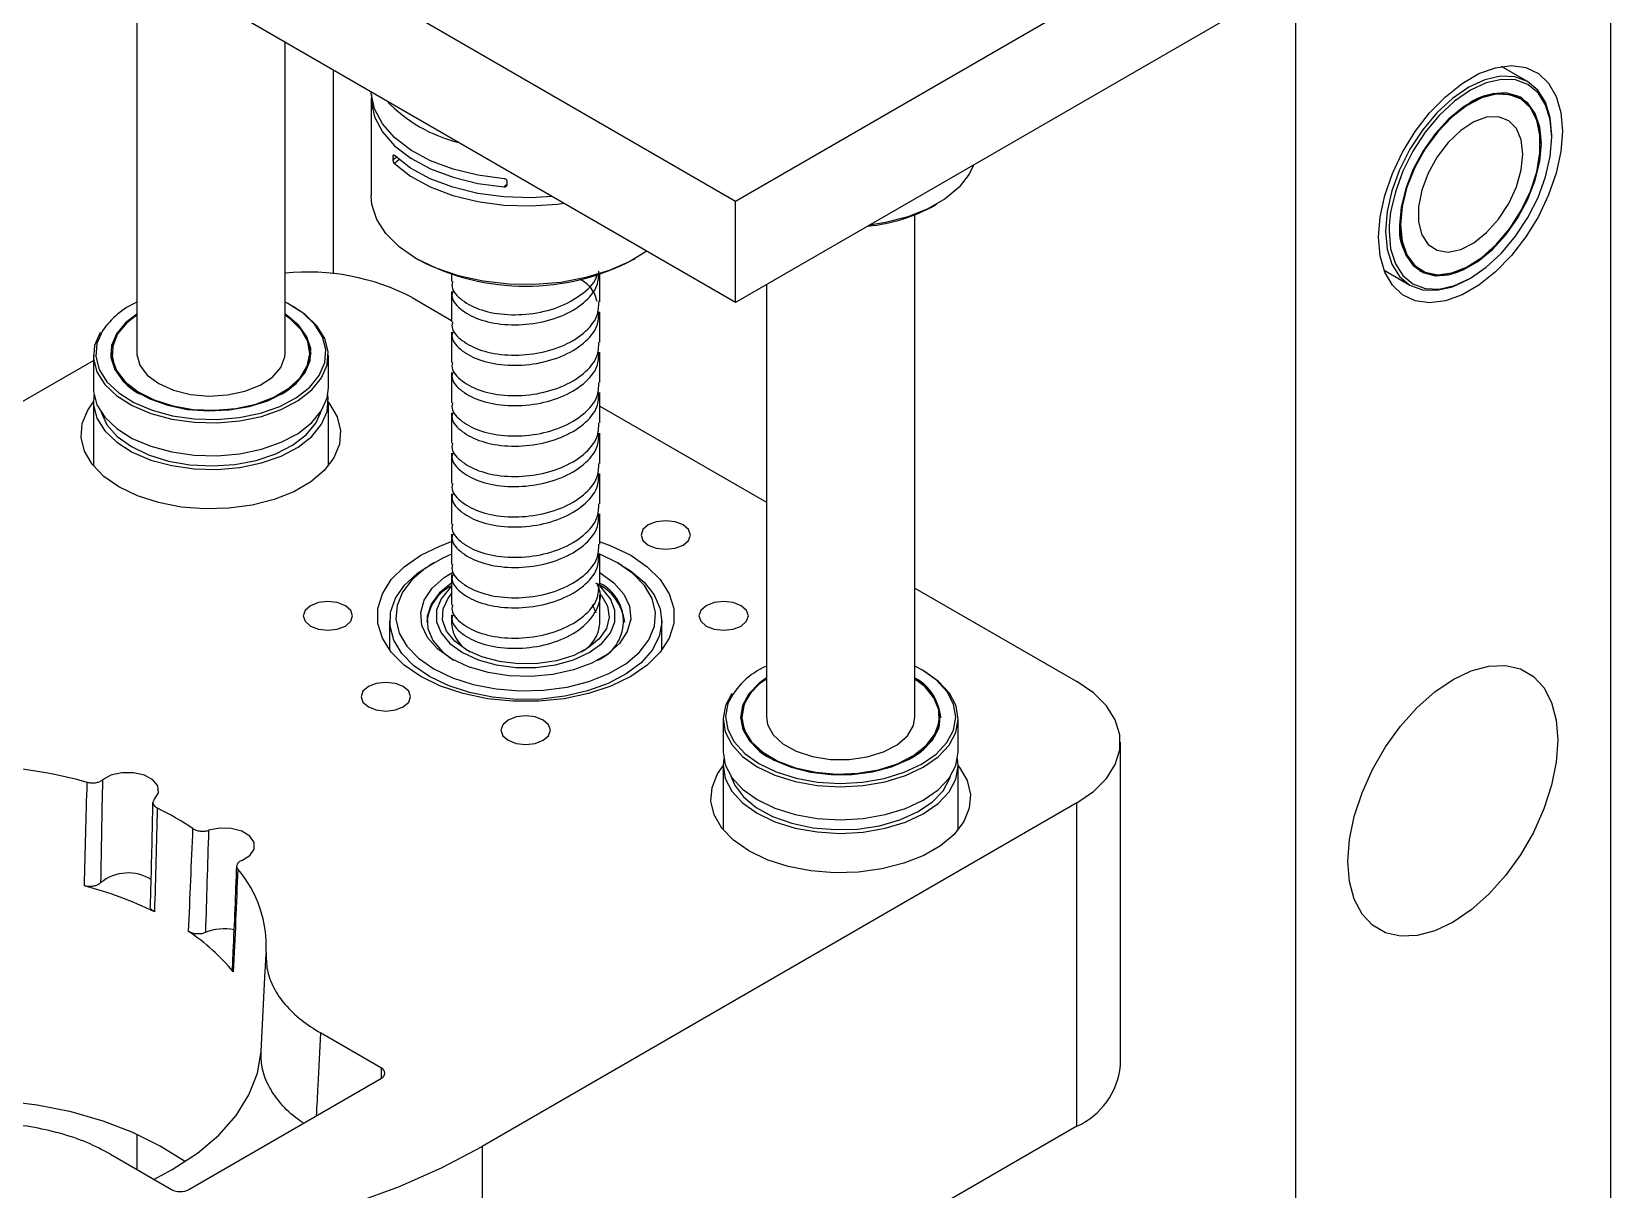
# Model space of a CAD drawing. Header units: millimetres. Extents: x -190 to 12889, y -227 to 3957.
# Drawn here: x 2807.5 to 2935.1, y 1983.8 to 2077.3 of the extents above; entities that cross this region are included whole.
import ezdxf

# ---------------------------------------------------------------- set-up
doc = ezdxf.new("R2010")
doc.units = ezdxf.units.MM
doc.header["$LTSCALE"] = 0.7
doc.layers.get('0').update_dxf_attribs({"color": 255})

# ---------------------------------------------------------------- blocks, each defined once
blk = doc.blocks.new('z')
at = {"color": 30}
for p, q in [((2652.98, 2430.91), (2575.2, 2475.81)), ((2723.69, 2471.73), (2652.98, 2430.91)), ((2652.98, 2422.75), (2575.2, 2467.65)), ((2723.69, 2463.57), (2652.98, 2422.75)), ((2723.69, 2463.57), (2723.69, 2316.59)), ((2698.24, 2448.87), (2698.24, 2301.89)), ((2620.46, 2425.07), (2620.46, 2441.52)), ((2652.98, 2422.75), (2652.98, 2430.91)), ((2626.82, 2423.15), (2630.01, 2421.3)), ((2565.3, 2397.43), (2601.06, 2418.07)), ((2642.01, 2414.37), (2655.47, 2406.61)), ((2667.47, 2399.68), (2680.56, 2392.12)), ((2684.08, 2361.09), (2684.08, 2387.22)), ((2680.56, 2382.32), (2632.48, 2354.57)), ((2680.56, 2356.2), (2680.56, 2382.32)), ((2615, 2370.14), (2614.92, 2368.67)), ((2614.62, 2362.24), (2614.95, 2368.77)), ((2624.35, 2360.89), (2619.42, 2363.74)), ((2608.79, 2351.1), (2624.35, 2360.08)), ((2624.35, 2360.08), (2624.35, 2360.89)), ((2604.56, 2355.56), (2604.56, 2352.72)), ((2602.45, 2353.94), (2607.38, 2351.1)), ((2632.48, 2354.57), (2632.48, 2328.44))]:
    blk.add_line(p, q, dxfattribs=at)
for p, q in [((2604.56, 2450.7), (2604.56, 2418.66)), ((2616.56, 2418.66), (2616.56, 2443.78)), ((2716.99, 2440.6), (2714.89, 2441.81)), ((2623.51, 2439.24), (2623.51, 2431.4)), ((2716.38, 2439.22), (2716.31, 2439.26)), ((2625.36, 2434.63), (2625.28, 2434.56)), ((2625.28, 2434.56), (2625.28, 2434.23)), ((2625.55, 2434.47), (2625.28, 2434.23)), ((2625.77, 2434.29), (2625.4, 2433.96)), ((2634.5, 2432.28), (2634.28, 2432.09)), ((2634.5, 2432.24), (2634.5, 2432.56)), ((2669.07, 2430.6), (2669.25, 2430.71)), ((2667.47, 2389.27), (2667.47, 2429.84)), ((2705.82, 2429), (2705.81, 2428.5)), ((2627.17, 2426.29), (2627.31, 2426.21)), ((2644.71, 2426.21), (2644.85, 2426.29)), ((2630.01, 2425.03), (2630.01, 2424.44)), ((2642.01, 2422.81), (2642.01, 2425.03)), ((2705.4, 2425.36), (2707.49, 2424.15)), ((2708.31, 2425.41), (2708.38, 2425.37)), ((2655.47, 2424.18), (2655.47, 2389.27)), ((2630.01, 2423.63), (2630.01, 2421.18)), ((2642.01, 2419.54), (2642.01, 2421.99)), ((2630.01, 2420.36), (2630.01, 2417.91)), ((2602.56, 2418.66), (2602.56, 2418.57)), ((2618.56, 2418.57), (2618.56, 2418.66)), ((2642.01, 2416.28), (2642.01, 2418.73)), ((2601.06, 2418.49), (2601.06, 2415.84)), ((2620.06, 2415.84), (2620.06, 2418.49)), ((2630.01, 2417.09), (2630.01, 2414.65)), ((2642.01, 2413.01), (2642.01, 2415.46)), ((2601.06, 2414.74), (2601.06, 2409.54)), ((2619.04, 2413), (2619.44, 2413.89)), ((2620.06, 2409.54), (2620.06, 2414.74)), ((2630.01, 2413.83), (2630.01, 2411.38)), ((2642.01, 2409.75), (2642.01, 2412.2)), ((2630.01, 2410.56), (2630.01, 2408.11)), ((2642.01, 2406.48), (2642.01, 2408.93)), ((2630.01, 2407.3), (2630.01, 2404.85)), ((2642.01, 2403.21), (2642.01, 2405.66)), ((2630.01, 2404.03), (2630.01, 2401.58)), ((2642.01, 2399.95), (2642.01, 2402.4)), ((2628.59, 2401.71), (2628.23, 2401.51)), ((2630.01, 2400.76), (2630.01, 2398.31)), ((2643.79, 2401.51), (2643.44, 2401.71)), ((2641.71, 2397.68), (2641.41, 2398.32)), ((2642.01, 2396.82), (2642.01, 2399.13)), ((2625.01, 2397.02), (2625.01, 2394.66)), ((2630.01, 2397.5), (2630.01, 2396.82)), ((2647.01, 2394.66), (2647.01, 2397.02)), ((2653.53, 2390.12), (2653.37, 2389.18)), ((2653.47, 2389.27), (2653.47, 2389.18)), ((2667.35, 2388.57), (2667.47, 2389.27)), ((2669.47, 2389.18), (2669.47, 2389.27)), ((2651.97, 2389.1), (2651.97, 2386.45)), ((2669.31, 2388.26), (2669.47, 2389.18)), ((2670.97, 2386.45), (2670.97, 2389.1)), ((2651.97, 2385.35), (2651.97, 2380.15)), ((2670.29, 2384.31), (2670.35, 2384.5)), ((2670.97, 2380.15), (2670.97, 2385.35)), ((2680.56, 2356.2), (2632.48, 2328.44))]:
    blk.add_line(p, q)
at = {"color": 30, "flags": 128}
for points in [[(2704.96, 2428.01), (2705.08, 2429.66), (2705.46, 2431.4), (2706.07, 2433.16), (2706.89, 2434.9), (2707.91, 2436.55), (2709.07, 2438.06), (2710.35, 2439.37), (2711.7, 2440.44), (2713.07, 2441.23), (2714.41, 2441.71), (2715.69, 2441.88), (2716.86, 2441.72), (2717.87, 2441.24), (2718.69, 2440.45), (2719.3, 2439.39), (2719.68, 2438.08), (2719.81, 2436.58), (2719.68, 2434.93), (2719.3, 2433.19), (2718.69, 2431.43), (2717.87, 2429.69), (2716.86, 2428.04), (2715.69, 2426.53), (2714.41, 2425.22), (2713.07, 2424.15), (2711.7, 2423.36), (2710.35, 2422.88), (2709.07, 2422.71), (2707.91, 2422.87), (2706.89, 2423.35), (2706.07, 2424.14), (2705.46, 2425.2), (2705.08, 2426.51), (2704.96, 2428.01)], [(2603.13, 2407.84), (2601.9, 2408.7), (2600.95, 2409.68), (2600.34, 2410.74), (2600.07, 2411.84), (2600.16, 2412.96), (2600.6, 2414.05), (2601.06, 2414.71)], [(2620.06, 2414.71), (2620.16, 2414.57), (2620.78, 2413.51), (2621.05, 2412.4), (2620.96, 2411.29), (2620.51, 2410.2), (2619.73, 2409.17), (2618.64, 2408.25), (2617.27, 2407.46), (2615.67, 2406.83), (2613.89, 2406.38), (2612.01, 2406.12), (2610.07, 2406.07), (2608.15, 2406.22), (2606.32, 2406.58), (2604.62, 2407.12), (2603.13, 2407.84)], [(2645.91, 2403.14), (2646.56, 2402.89), (2647.33, 2402.81), (2648.09, 2402.89), (2648.74, 2403.14), (2649.18, 2403.52), (2649.33, 2403.96), (2649.18, 2404.4), (2648.74, 2404.78), (2648.09, 2405.03), (2647.33, 2405.11), (2646.56, 2405.03), (2645.91, 2404.78), (2645.48, 2404.4), (2645.33, 2403.96), (2645.48, 2403.52), (2645.91, 2403.14)], [(2627.53, 2392.53), (2626.18, 2393.45), (2625.14, 2394.5), (2624.42, 2395.64), (2624.06, 2396.82), (2624.06, 2398.03), (2624.42, 2399.22), (2625.14, 2400.36), (2626.18, 2401.4), (2627.53, 2402.33), (2629.13, 2403.1), (2630.01, 2403.43)], [(2642.03, 2403.42), (2642.9, 2403.1), (2644.5, 2402.33), (2645.84, 2401.4), (2646.89, 2400.36), (2647.6, 2399.22), (2647.97, 2398.03), (2647.97, 2396.82), (2647.6, 2395.64), (2646.89, 2394.5), (2645.84, 2393.45), (2644.5, 2392.53), (2642.9, 2391.75), (2641.09, 2391.15), (2639.12, 2390.74), (2637.06, 2390.53), (2634.97, 2390.53), (2632.91, 2390.74), (2630.94, 2391.15), (2629.13, 2391.75), (2627.53, 2392.53), (2627.53, 2392.53)], [(2621.43, 2398.24), (2620.78, 2398.5), (2620.01, 2398.58), (2619.25, 2398.5), (2618.6, 2398.24), (2618.17, 2397.87), (2618.01, 2397.43), (2618.17, 2396.99), (2618.6, 2396.61), (2619.25, 2396.36), (2620.01, 2396.27), (2620.78, 2396.36), (2621.43, 2396.61), (2621.86, 2396.99), (2622.01, 2397.43), (2621.86, 2397.87), (2621.43, 2398.24)], [(2653.43, 2398.24), (2652.78, 2398.5), (2652.01, 2398.58), (2651.25, 2398.5), (2650.6, 2398.24), (2650.17, 2397.87), (2650.01, 2397.43), (2650.17, 2396.99), (2650.6, 2396.61), (2651.25, 2396.36), (2652.01, 2396.27), (2652.78, 2396.36), (2653.43, 2396.61), (2653.86, 2396.99), (2654.01, 2397.43), (2653.86, 2397.87), (2653.43, 2398.24)], [(2702.48, 2377.59), (2702.61, 2379.36), (2702.99, 2381.23), (2703.62, 2383.14), (2704.47, 2385.03), (2705.51, 2386.84), (2706.72, 2388.52), (2708.06, 2390.02), (2709.49, 2391.28), (2710.97, 2392.28), (2712.44, 2392.99), (2713.87, 2393.37), (2715.21, 2393.42), (2716.42, 2393.14), (2717.47, 2392.54), (2718.32, 2391.63), (2718.94, 2390.44), (2719.32, 2389.01), (2719.45, 2387.38), (2719.32, 2385.61), (2718.94, 2383.74), (2718.32, 2381.83), (2717.47, 2379.94), (2716.42, 2378.13), (2715.21, 2376.45), (2713.87, 2374.95), (2712.44, 2373.69), (2710.97, 2372.69), (2709.49, 2371.99), (2708.06, 2371.6), (2706.72, 2371.55), (2705.51, 2371.83), (2704.47, 2372.44), (2703.62, 2373.34), (2702.99, 2374.53), (2702.61, 2375.96), (2702.48, 2377.59)], [(2626.11, 2391.71), (2625.47, 2391.96), (2624.7, 2392.05), (2623.93, 2391.96), (2623.29, 2391.71), (2622.85, 2391.34), (2622.7, 2390.9), (2622.85, 2390.46), (2623.29, 2390.08), (2623.93, 2389.83), (2624.7, 2389.74), (2625.47, 2389.83), (2626.11, 2390.08), (2626.55, 2390.46), (2626.7, 2390.9), (2626.55, 2391.34), (2626.11, 2391.71)], [(2680.56, 2382.32), (2681.91, 2383.25), (2682.95, 2384.3), (2683.67, 2385.43), (2684.03, 2386.62), (2684.03, 2387.83), (2683.67, 2389.02), (2682.95, 2390.15), (2681.91, 2391.2), (2680.56, 2392.12)], [(2637.43, 2389.01), (2636.78, 2389.26), (2636.01, 2389.35), (2635.25, 2389.26), (2634.6, 2389.01), (2634.17, 2388.63), (2634.01, 2388.19), (2634.17, 2387.75), (2634.6, 2387.38), (2635.25, 2387.13), (2636.01, 2387.04), (2636.78, 2387.13), (2637.43, 2387.38), (2637.86, 2387.75), (2638.01, 2388.19), (2637.86, 2388.63), (2637.43, 2389.01)], [(2606.01, 2382.63), (2606.32, 2383.14), (2606.27, 2383.69), (2605.87, 2384.19), (2605.19, 2384.56), (2604.31, 2384.76), (2603.36, 2384.76), (2602.48, 2384.56), (2601.8, 2384.18)], [(2654.04, 2378.45), (2652.81, 2379.31), (2651.86, 2380.28), (2651.25, 2381.35), (2650.98, 2382.45), (2651.07, 2383.57), (2651.51, 2384.66), (2651.97, 2385.31)], [(2670.97, 2385.31), (2671.07, 2385.18), (2671.69, 2384.12), (2671.96, 2383.01), (2671.87, 2381.9), (2671.43, 2380.81), (2670.64, 2379.78), (2669.55, 2378.86), (2668.18, 2378.07), (2666.58, 2377.44), (2664.81, 2376.99), (2662.92, 2376.73), (2660.98, 2376.68), (2659.07, 2376.83), (2657.23, 2377.19), (2655.54, 2377.73), (2654.04, 2378.45)], [(2613.06, 2377.68), (2613.72, 2378.07), (2614.07, 2378.58), (2614.07, 2379.12), (2613.72, 2379.63), (2613.07, 2380.03), (2612.21, 2380.26), (2611.27, 2380.28), (2610.37, 2380.11)], [(2605.96, 2351.91), (2607.43, 2352.7), (2609.47, 2354.03), (2611.2, 2355.49), (2612.6, 2357.07), (2613.64, 2358.74), (2614.32, 2360.48), (2614.62, 2362.24)], [(2608.47, 2353.34), (2608.42, 2353.37), (2606.46, 2354.6), (2604.26, 2355.69), (2601.85, 2356.6), (2599.26, 2357.35), (2596.53, 2357.9), (2593.71, 2358.26), (2590.83, 2358.42), (2587.94, 2358.37), (2585.08, 2358.12), (2582.3, 2357.67), (2581.13, 2357.41)], [(2561.77, 2354.57), (2564.98, 2352.87), (2568.44, 2351.33), (2572.12, 2349.98), (2575.99, 2348.82), (2580.02, 2347.85), (2584.18, 2347.1), (2588.44, 2346.55), (2592.76, 2346.22), (2597.12, 2346.11), (2601.48, 2346.22), (2605.81, 2346.55), (2610.06, 2347.1), (2614.22, 2347.85), (2618.25, 2348.82), (2622.12, 2349.98), (2625.8, 2351.33), (2629.26, 2352.87), (2632.48, 2354.57)]]:
    blk.add_lwpolyline(points, dxfattribs=at)
at = {"flags": 128}
for points in [[(2718.96, 2436.17), (2718.96, 2436.25), (2718.83, 2437.69), (2718.45, 2438.93), (2717.83, 2439.91), (2716.99, 2440.6), (2715.97, 2440.98), (2714.81, 2441.03), (2713.55, 2440.74), (2712.24, 2440.13), (2710.93, 2439.23), (2709.67, 2438.06), (2708.51, 2436.67), (2707.49, 2435.12), (2706.65, 2433.46), (2706.03, 2431.76), (2705.65, 2430.09), (2705.52, 2428.5), (2705.52, 2428.5)], [(2705.81, 2428.5), (2705.93, 2427.09), (2706.31, 2425.88), (2706.91, 2424.92), (2707.73, 2424.24), (2708.73, 2423.87), (2709.86, 2423.83), (2711.1, 2424.11), (2712.38, 2424.7), (2713.66, 2425.59), (2714.9, 2426.73), (2716.03, 2428.09), (2717.03, 2429.61), (2717.85, 2431.23), (2718.46, 2432.9), (2718.83, 2434.54), (2718.96, 2436.09), (2718.83, 2437.5), (2718.46, 2438.71), (2717.85, 2439.67), (2717.03, 2440.35), (2716.03, 2440.72), (2714.9, 2440.76), (2713.66, 2440.48), (2712.38, 2439.89), (2711.1, 2439), (2709.86, 2437.86), (2708.73, 2436.5), (2707.73, 2434.98), (2706.91, 2433.36), (2706.31, 2431.69), (2705.93, 2430.05), (2705.82, 2429)], [(2634.28, 2432.74), (2632.15, 2433.03), (2630.15, 2433.52), (2628.32, 2434.2), (2626.72, 2435.06), (2625.41, 2436.07), (2624.42, 2437.19), (2623.79, 2438.39), (2623.52, 2439.64), (2623.52, 2439.76)], [(2623.53, 2439.56), (2623.52, 2438.99), (2623.79, 2437.74), (2624.42, 2436.53), (2625.41, 2435.41), (2626.72, 2434.41), (2628.32, 2433.55), (2630.15, 2432.86), (2632.15, 2432.37), (2634.28, 2432.09)], [(2718.11, 2435.6), (2717.98, 2436.9), (2717.61, 2438.01), (2717.01, 2438.86), (2716.21, 2439.42), (2715.24, 2439.68), (2714.15, 2439.61), (2712.98, 2439.22), (2711.78, 2438.53), (2710.61, 2437.56), (2709.52, 2436.37), (2708.55, 2435), (2707.75, 2433.51), (2707.15, 2431.96), (2706.78, 2430.44), (2706.65, 2428.99), (2706.78, 2427.69), (2707.15, 2426.58), (2707.75, 2425.73), (2708.55, 2425.17), (2709.52, 2424.91), (2710.61, 2424.98), (2711.78, 2425.37), (2712.98, 2426.06), (2714.15, 2427.03), (2715.24, 2428.22), (2716.21, 2429.59), (2717.01, 2431.08), (2717.61, 2432.63), (2717.98, 2434.15), (2718.11, 2435.6)], [(2706.72, 2429.03), (2706.86, 2427.7), (2707.25, 2426.59), (2707.88, 2425.74), (2708.72, 2425.2), (2709.73, 2424.99), (2710.87, 2425.13), (2712.07, 2425.6), (2713.3, 2426.38), (2714.47, 2427.44), (2715.56, 2428.72), (2716.49, 2430.17), (2717.23, 2431.73), (2717.74, 2433.3), (2718, 2434.83), (2718, 2436.25), (2717.74, 2437.48), (2717.23, 2438.46), (2716.49, 2439.16), (2715.56, 2439.53), (2714.47, 2439.57), (2713.3, 2439.27), (2712.07, 2438.64), (2710.87, 2437.72), (2709.73, 2436.54), (2708.72, 2435.16), (2707.88, 2433.65), (2707.25, 2432.07), (2706.86, 2430.51), (2706.72, 2429.03)], [(2716.62, 2434.74), (2716.49, 2435.89), (2716.1, 2436.8), (2715.47, 2437.43), (2714.65, 2437.74), (2713.69, 2437.71), (2712.65, 2437.34), (2711.59, 2436.65), (2710.57, 2435.68), (2709.68, 2434.51), (2708.95, 2433.19), (2708.44, 2431.82), (2708.17, 2430.48), (2708.17, 2429.25), (2708.44, 2428.21), (2708.95, 2427.43), (2709.68, 2426.96), (2710.57, 2426.82), (2711.59, 2427.02), (2712.65, 2427.56), (2713.69, 2428.39), (2714.65, 2429.47), (2715.47, 2430.73), (2716.1, 2432.08), (2716.49, 2433.45), (2716.62, 2434.74)], [(2638.15, 2431.31), (2636.43, 2431.21), (2634.25, 2431.27), (2632.13, 2431.56), (2630.12, 2432.06), (2628.29, 2432.74), (2626.7, 2433.6), (2625.4, 2434.61)], [(2625.4, 2433.96), (2626.7, 2432.95), (2628.29, 2432.09), (2630.12, 2431.4), (2632.13, 2430.91), (2634.25, 2430.62), (2636.43, 2430.55), (2638.59, 2430.7), (2639.09, 2430.77)], [(2672.22, 2433.85), (2671.85, 2433.1), (2671.04, 2432.06), (2669.91, 2431.13), (2668.52, 2430.32), (2666.9, 2429.67), (2665.1, 2429.2), (2663.8, 2428.99)], [(2645.79, 2426.9), (2644.43, 2426.06), (2642.75, 2425.32), (2640.87, 2424.75), (2638.86, 2424.37), (2636.76, 2424.19), (2634.64, 2424.22), (2632.56, 2424.46), (2630.58, 2424.9), (2628.76, 2425.52), (2627.14, 2426.31), (2625.78, 2427.25), (2624.71, 2428.31), (2623.97, 2429.46), (2623.58, 2430.66), (2623.51, 2431.4)], [(2705.52, 2428.5), (2705.65, 2427.06), (2706.03, 2425.83), (2706.65, 2424.84), (2707.49, 2424.15), (2708.51, 2423.77), (2709.67, 2423.73), (2710.93, 2424.01), (2712.24, 2424.62), (2712.31, 2424.66)], [(2601.79, 2420.45), (2601.35, 2419.43), (2601.27, 2418.37), (2601.54, 2417.33), (2602.16, 2416.34), (2603.11, 2415.44), (2604.34, 2414.67), (2605.8, 2414.04), (2607.45, 2413.59), (2609.22, 2413.34), (2611.05, 2413.29), (2612.85, 2413.45), (2614.56, 2413.81), (2616.12, 2414.35), (2617.47, 2415.06), (2618.55, 2415.91), (2619.32, 2416.86), (2619.76, 2417.89), (2619.84, 2418.94), (2619.57, 2419.98), (2618.95, 2420.97), (2618.01, 2421.87), (2616.78, 2422.65), (2616.56, 2422.76)], [(2601.6, 2420.32), (2601.16, 2419.28), (2601.07, 2418.2), (2601.35, 2417.14), (2601.98, 2416.13), (2602.95, 2415.21), (2604.2, 2414.42), (2605.7, 2413.78), (2607.39, 2413.32), (2609.2, 2413.07), (2611.06, 2413.02), (2612.9, 2413.18), (2614.65, 2413.54), (2616.24, 2414.1), (2617.62, 2414.82), (2618.72, 2415.69), (2619.51, 2416.66), (2619.96, 2417.71), (2620.04, 2418.78), (2619.77, 2419.84), (2619.13, 2420.85), (2618.17, 2421.77), (2617.2, 2422.41)], [(2604.56, 2421.8), (2603.65, 2421.1), (2602.92, 2420.22), (2602.53, 2419.27), (2602.48, 2418.29), (2602.79, 2417.33), (2603.44, 2416.42), (2604.4, 2415.62), (2605.63, 2414.95), (2607.07, 2414.44), (2608.67, 2414.11), (2610.35, 2413.98), (2612.04, 2414.06), (2613.66, 2414.34), (2615.15, 2414.8), (2616.43, 2415.44), (2617.46, 2416.21), (2618.19, 2417.1), (2618.19, 2417.1)], [(2603.02, 2420.2), (2602.62, 2419.22), (2602.59, 2418.23), (2602.94, 2417.25), (2603.64, 2416.34), (2604.67, 2415.53), (2605.97, 2414.87), (2607.48, 2414.39), (2609.14, 2414.11), (2610.87, 2414.04), (2612.58, 2414.19), (2614.2, 2414.54), (2615.64, 2415.09), (2616.85, 2415.81), (2617.77, 2416.65), (2618.34, 2417.59), (2618.56, 2418.59), (2618.4, 2419.58), (2617.87, 2420.53), (2617, 2421.39), (2616.56, 2421.71)], [(2604.56, 2421.72), (2603.65, 2421.02), (2602.92, 2420.13)], [(2604.56, 2421.71), (2603.77, 2421.1), (2603.02, 2420.2)], [(2618.19, 2417.1), (2618.59, 2418.05), (2618.63, 2419.02), (2618.32, 2419.98), (2617.68, 2420.89), (2616.72, 2421.69), (2616.56, 2421.8)], [(2602.92, 2420.13), (2602.53, 2419.18), (2602.46, 2418.57)], [(2604.56, 2418.66), (2604.56, 2418.53), (2604.81, 2417.67), (2605.41, 2416.88), (2606.34, 2416.19), (2607.53, 2415.67), (2608.91, 2415.32), (2610.4, 2415.19), (2611.9, 2415.28), (2613.31, 2415.58), (2614.55, 2416.07), (2615.54, 2416.72), (2616.21, 2417.5)], [(2616.21, 2417.5), (2616.53, 2418.35), (2616.56, 2418.66)], [(2618.1, 2417.03), (2618.5, 2418.01), (2618.56, 2418.57)], [(2601.06, 2415.84), (2601.07, 2415.55), (2601.35, 2414.49), (2601.98, 2413.48), (2602.95, 2412.56), (2604.2, 2411.76), (2605.7, 2411.13), (2607.39, 2410.67), (2609.2, 2410.41), (2611.06, 2410.36), (2612.9, 2410.52), (2614.65, 2410.89), (2616.24, 2411.45), (2617.62, 2412.17), (2618.72, 2413.04), (2619.51, 2414.01)], [(2601.11, 2415.29), (2601.07, 2414.45), (2601.35, 2413.39), (2601.98, 2412.37), (2602.95, 2411.45), (2604.2, 2410.66), (2605.7, 2410.02), (2607.39, 2409.57), (2609.2, 2409.31), (2611.06, 2409.26), (2612.9, 2409.42), (2614.65, 2409.79), (2616.24, 2410.34), (2617.62, 2411.07), (2618.72, 2411.93), (2619.51, 2412.91), (2619.96, 2413.95), (2620.04, 2415.02), (2620.01, 2415.29)], [(2619.51, 2414.01), (2619.96, 2415.05), (2620.06, 2415.84)], [(2601.68, 2413.89), (2601.68, 2413.88), (2602.16, 2412.86), (2602.99, 2411.92), (2604.13, 2411.1), (2605.52, 2410.43), (2607.13, 2409.93), (2608.87, 2409.63), (2610.69, 2409.54), (2612.5, 2409.66), (2614.23, 2409.99), (2615.81, 2410.52), (2617.17, 2411.21), (2618.26, 2412.05), (2619.04, 2413)], [(2630.01, 2402.4), (2629.31, 2402.09), (2627.94, 2401.3), (2626.84, 2400.38), (2626.06, 2399.35), (2625.61, 2398.27), (2625.52, 2397.15), (2625.79, 2396.04), (2626.41, 2394.98), (2627.35, 2394), (2628.59, 2393.14)], [(2628.59, 2393.14), (2630.08, 2392.43), (2631.77, 2391.88), (2633.61, 2391.53), (2635.53, 2391.37), (2637.46, 2391.42), (2639.35, 2391.68), (2641.12, 2392.13), (2642.72, 2392.77), (2644.09, 2393.56), (2645.19, 2394.48), (2645.97, 2395.5), (2646.41, 2396.59), (2646.5, 2397.71), (2646.23, 2398.82), (2645.62, 2399.88), (2644.68, 2400.85), (2643.44, 2401.71), (2641.95, 2402.43)], [(2628.24, 2392.53), (2626.97, 2393.4), (2626, 2394.39), (2625.35, 2395.47), (2625.04, 2396.59), (2625.08, 2397.73), (2625.48, 2398.85), (2626.21, 2399.9), (2627.26, 2400.87), (2628.23, 2401.51)], [(2630, 2393.96), (2628.88, 2394.76), (2628.08, 2395.67), (2627.62, 2396.66), (2627.53, 2397.69), (2627.8, 2398.7), (2628.44, 2399.66), (2629.41, 2400.52), (2630.13, 2400.97)], [(2643.79, 2401.51), (2644.46, 2401.09), (2645.58, 2400.15), (2646.4, 2399.12), (2646.88, 2398.01), (2647.01, 2396.88), (2646.79, 2395.75), (2646.22, 2394.66), (2645.33, 2393.64), (2644.13, 2392.74), (2642.68, 2391.97), (2641.01, 2391.36), (2639.18, 2390.94), (2637.25, 2390.71), (2635.27, 2390.68), (2633.33, 2390.86), (2631.46, 2391.24), (2629.75, 2391.8), (2628.24, 2392.53)], [(2642.01, 2400.9), (2642.02, 2400.9), (2643.14, 2400.1), (2643.95, 2399.19), (2644.41, 2398.2), (2644.5, 2397.17), (2644.22, 2396.16), (2643.59, 2395.2), (2642.62, 2394.34), (2641.36, 2393.61), (2639.87, 2393.06), (2638.21, 2392.69), (2636.46, 2392.53), (2634.68, 2392.58), (2632.97, 2392.85), (2631.38, 2393.31), (2630, 2393.96)], [(2630.01, 2400.07), (2629.05, 2399.29), (2628.37, 2398.38), (2628.04, 2397.39), (2628.09, 2396.4), (2628.5, 2395.43), (2629.27, 2394.53), (2630.18, 2393.86)], [(2630.01, 2399.78), (2629.87, 2399.66), (2629.17, 2398.81), (2628.81, 2397.9), (2628.81, 2396.96), (2629.17, 2396.05), (2629.87, 2395.2), (2630.89, 2394.47)], [(2630.89, 2394.47), (2632.16, 2393.88), (2633.62, 2393.48), (2635.2, 2393.27), (2636.83, 2393.27), (2638.41, 2393.48), (2639.87, 2393.88), (2641.14, 2394.47), (2642.15, 2395.2), (2642.86, 2396.05), (2643.22, 2396.96), (2643.22, 2397.9), (2642.86, 2398.81), (2642.15, 2399.66), (2642, 2399.79)], [(2631.24, 2394.67), (2630.27, 2395.38), (2629.61, 2396.2), (2629.29, 2397.09), (2629.33, 2397.99), (2629.74, 2398.87), (2630.01, 2399.21)], [(2642.04, 2399.19), (2642.13, 2399.08), (2642.62, 2398.22), (2642.76, 2397.32), (2642.53, 2396.42), (2641.95, 2395.58), (2641.06, 2394.84), (2639.89, 2394.24), (2638.51, 2393.81), (2636.99, 2393.57), (2635.43, 2393.55), (2633.89, 2393.73), (2632.47, 2394.11), (2631.24, 2394.67)], [(2652.36, 2390.34), (2652.17, 2389.29), (2652.34, 2388.24), (2652.86, 2387.24), (2653.71, 2386.3), (2654.86, 2385.49), (2656.26, 2384.82), (2657.87, 2384.32), (2659.61, 2384), (2661.42, 2383.9), (2663.24, 2383.99), (2664.99, 2384.3), (2666.6, 2384.79), (2668.01, 2385.45), (2669.18, 2386.26), (2670.04, 2387.19), (2670.58, 2388.19), (2670.77, 2389.24), (2670.6, 2390.29), (2670.08, 2391.3), (2669.23, 2392.23), (2668.08, 2393.04), (2667.47, 2393.37)], [(2652.67, 2391.16), (2652.16, 2390.2), (2651.97, 2389.13), (2652.14, 2388.06), (2652.67, 2387.03), (2653.54, 2386.08), (2654.72, 2385.24), (2656.15, 2384.56), (2657.79, 2384.05), (2659.57, 2383.73), (2661.42, 2383.62), (2663.28, 2383.72), (2665.06, 2384.02), (2666.71, 2384.53), (2668.15, 2385.2), (2669.34, 2386.03), (2670.23, 2386.98), (2670.78, 2388.01), (2670.97, 2389.07), (2670.8, 2390.15), (2670.26, 2391.18), (2669.39, 2392.13), (2668.22, 2392.96), (2668.12, 2393.02)], [(2655.47, 2392.41), (2654.88, 2391.98), (2654.04, 2391.13), (2653.53, 2390.2), (2653.37, 2389.23), (2653.56, 2388.26), (2654.1, 2387.33), (2654.96, 2386.49), (2656.1, 2385.76), (2657.48, 2385.2), (2659.03, 2384.81), (2660.69, 2384.61), (2662.38, 2384.62), (2664.04, 2384.83), (2665.58, 2385.23), (2666.94, 2385.82), (2668.06, 2386.55), (2668.9, 2387.4), (2669.41, 2388.33), (2669.41, 2388.33)], [(2653.63, 2390.19), (2653.47, 2389.19), (2653.68, 2388.2), (2654.26, 2387.26), (2655.18, 2386.41), (2656.38, 2385.7), (2657.83, 2385.15), (2659.45, 2384.8), (2661.16, 2384.65), (2662.88, 2384.72), (2664.54, 2385), (2666.06, 2385.48), (2667.36, 2386.14), (2668.39, 2386.95), (2669.09, 2387.86), (2669.43, 2388.84), (2669.41, 2389.84), (2669.01, 2390.81), (2668.26, 2391.71), (2667.47, 2392.32)], [(2655.47, 2389.27), (2655.56, 2388.66), (2656.01, 2387.83), (2656.8, 2387.09), (2657.88, 2386.49), (2659.19, 2386.06), (2660.64, 2385.83), (2662.15, 2385.82), (2663.61, 2386.03), (2664.93, 2386.44), (2666.04, 2387.02), (2666.87, 2387.75), (2667.35, 2388.57)], [(2651.97, 2386.45), (2652.14, 2385.4), (2652.67, 2384.37), (2653.54, 2383.42), (2654.72, 2382.59), (2656.15, 2381.9), (2657.79, 2381.39), (2659.57, 2381.07), (2661.42, 2380.96), (2663.28, 2381.06), (2665.06, 2381.37), (2666.71, 2381.87), (2668.15, 2382.55), (2669.34, 2383.38), (2670.23, 2384.32), (2670.78, 2385.35)], [(2652.02, 2385.9), (2651.97, 2385.37), (2652.14, 2384.3), (2652.67, 2383.27), (2653.54, 2382.32), (2654.72, 2381.49), (2656.15, 2380.8), (2657.79, 2380.29), (2659.57, 2379.97), (2661.42, 2379.86), (2663.28, 2379.96), (2665.06, 2380.27), (2666.71, 2380.77), (2668.15, 2381.45), (2669.34, 2382.28), (2670.23, 2383.22), (2670.78, 2384.25), (2670.97, 2385.32), (2670.92, 2385.9)], [(2670.78, 2385.35), (2670.97, 2386.42), (2670.97, 2386.45)], [(2652.59, 2384.5), (2652.89, 2383.78), (2653.61, 2382.82), (2654.65, 2381.96), (2655.97, 2381.23), (2657.52, 2380.68), (2659.23, 2380.31), (2661.03, 2380.16), (2662.84, 2380.21), (2664.61, 2380.48), (2666.24, 2380.94), (2667.68, 2381.59), (2668.86, 2382.38), (2669.75, 2383.3), (2670.29, 2384.31)]]:
    blk.add_lwpolyline(points, dxfattribs=at)
for centre, radius, start, end in [((2633.42, 2447.31), 11.97, 223.6309, 256.3745), ((2714.67, 2435.45), 4.15, 66.7269, 124.1171), ((2713.85, 2435.98), 4.21, 354.889, 53.3244), ((2662.26, 2442.93), 14.09, 275.7686, 298.9289), ((2710.55, 2428.62), 3.92, 174.0562, 235.1106), ((2636.01, 2442.75), 18.69, 242.2609, 297.7391), ((2709.93, 2429.11), 4.15, 246.2036, 305.5937), ((2607.27, 2416.7), 6.64, 114.1148, 145.6133), ((2614.61, 2418.14), 4.07, 6.1222, 61.4041), ((2606.6, 2419), 4.06, 186.0661, 244.7623), ((2613.53, 2420.14), 5.53, 299.5243, 325.8047), ((2631.76, 2396.53), 3.77, 117.6806, 174.1473), ((2640.07, 2396.45), 3.97, 6.7904, 66.2038), ((2640.49, 2397), 3.42, 293.2292, 63.0462), ((2632.8, 2397), 2.79, 183.8489, 242.7203), ((2639.15, 2397.05), 2.87, 298.1251, 355.3057), ((2657.83, 2387.83), 6.02, 113.062, 155.3775), ((2657.82, 2388.31), 4.65, 120.3451, 157.1115), ((2657.86, 2388.4), 4.59, 121.3578, 157.0814), ((2665.83, 2389.13), 3.66, 347.3861, 63.4352), ((2665.64, 2388.83), 3.95, 5.1619, 62.3644), ((2657.66, 2389.72), 4.23, 187.3339, 243.4944), ((2664.96, 2390.13), 4.74, 297.7603, 336.7465), ((2678.08, 2361.69), 6.03, 294.3332, 354.3466)]:
    blk.add_arc(centre, radius, start, end)
at = {"color": 30}
for centre, radius, start, end in [((2618.45, 2407.09), 18.11, 62.4638, 95.9937), ((2590.15, 2345.61), 39.76, 74.811, 114.2008), ((2595.93, 2360.72), 23.55, 55.9481, 64.0572), ((2603.87, 2373.15), 3.51, 57.8171, 129.2749), ((2605.52, 2370.75), 9.52, 357.024, 40.7361), ((2592.57, 2345.87), 30.74, 64.1186, 75.3647), ((2599.78, 2358.36), 16.27, 39.3172, 56.5227), ((2611.63, 2368.06), 4.08, 78.6846, 111.6815), ((2624.19, 2360.49), 0.437, 290.7834, 69.2166), ((2608.08, 2352.46), 1.54, 242.6097, 297.3903)]:
    blk.add_arc(centre, radius, start, end, dxfattribs=at)
for points, knots in [([(2625.4, 2434.61), (2625.38, 2434.62), (2625.35, 2434.65), (2625.32, 2434.65), (2625.3, 2434.63), (2625.29, 2434.61), (2625.28, 2434.59), (2625.28, 2434.57), (2625.28, 2434.56)], [0, 0, 0, 0, 0.250166, 0.4987352, 0.6229356, 0.7472374, 0.8724913, 1, 1, 1, 1]), ([(2625.28, 2434.23), (2625.28, 2434.22), (2625.28, 2434.19), (2625.29, 2434.16), (2625.3, 2434.12), (2625.32, 2434.06), (2625.35, 2434.01), (2625.38, 2433.97), (2625.4, 2433.96)], [0, 0, 0, 0, 0.127394, 0.252521, 0.376705, 0.500819, 0.749405, 1, 1, 1, 1]), ([(2634.5, 2432.56), (2634.5, 2432.57), (2634.5, 2432.6), (2634.48, 2432.63), (2634.46, 2432.66), (2634.42, 2432.69), (2634.36, 2432.73), (2634.31, 2432.74), (2634.28, 2432.74)], [0, 0, 0, 0, 0.127394, 0.252521, 0.376705, 0.500819, 0.749405, 1, 1, 1, 1]), ([(2634.28, 2432.09), (2634.31, 2432.09), (2634.36, 2432.09), (2634.42, 2432.11), (2634.46, 2432.14), (2634.48, 2432.17), (2634.5, 2432.2), (2634.5, 2432.22), (2634.5, 2432.24)], [0, 0, 0, 0, 0.250166, 0.498735, 0.622936, 0.747237, 0.872491, 1, 1, 1, 1]), ([(2630.1, 2423.62), (2630.08, 2423.52), (2629.95, 2423.05), (2630.64, 2422.2), (2632.11, 2421.33), (2634.25, 2420.89), (2636.63, 2420.96), (2638.94, 2421.57), (2640.77, 2422.66), (2641.88, 2423.97), (2641.91, 2424.88), (2641.93, 2425.27)], [0, 0, 0, 0, 0.031983, 0.157164, 0.282345, 0.407164, 0.531983, 0.657164, 0.782345, 0.907164, 1, 1, 1, 1]), ([(2630.1, 2424.44), (2630.08, 2424.34), (2629.95, 2423.86), (2630.64, 2423.01), (2632.11, 2422.15), (2634.25, 2421.7), (2636.63, 2421.78), (2638.95, 2422.39), (2640.73, 2423.48), (2641.71, 2424.46), (2641.78, 2425.03), (2641.78, 2425.08)], [0, 0, 0, 0, 0.034807, 0.171044, 0.307281, 0.443123, 0.578966, 0.715202, 0.851439, 0.987282, 1, 1, 1, 1]), ([(2641.78, 2422.83), (2641.67, 2423.2), (2641.47, 2423.89), (2640.73, 2424.41), (2640.39, 2424.65)], [0, 0, 0, 0, 0.53992, 1, 1, 1, 1]), ([(2630.1, 2421.17), (2630.08, 2421.08), (2629.95, 2420.6), (2630.64, 2419.75), (2632.11, 2418.89), (2634.25, 2418.44), (2636.63, 2418.51), (2638.94, 2419.12), (2640.77, 2420.21), (2641.88, 2421.52), (2641.91, 2422.43), (2641.93, 2422.82)], [0, 0, 0, 0, 0.031983, 0.157164, 0.282345, 0.407164, 0.531983, 0.657164, 0.782345, 0.907164, 1, 1, 1, 1]), ([(2630.1, 2420.36), (2630.08, 2420.26), (2629.95, 2419.78), (2630.64, 2418.93), (2632.11, 2418.07), (2634.25, 2417.62), (2636.63, 2417.69), (2638.94, 2418.31), (2640.77, 2419.4), (2641.88, 2420.7), (2641.91, 2421.61), (2641.93, 2422)], [0, 0, 0, 0, 0.031983, 0.157164, 0.282345, 0.407164, 0.531983, 0.657164, 0.782345, 0.907164, 1, 1, 1, 1]), ([(2630.1, 2417.91), (2630.08, 2417.81), (2629.95, 2417.33), (2630.64, 2416.48), (2632.11, 2415.62), (2634.25, 2415.17), (2636.63, 2415.24), (2638.94, 2415.86), (2640.77, 2416.95), (2641.88, 2418.25), (2641.91, 2419.16), (2641.93, 2419.55)], [0, 0, 0, 0, 0.031983, 0.157164, 0.282345, 0.407164, 0.531983, 0.657164, 0.782345, 0.907164, 1, 1, 1, 1]), ([(2630.1, 2417.09), (2630.08, 2416.99), (2629.95, 2416.51), (2630.64, 2415.66), (2632.11, 2414.8), (2634.25, 2414.36), (2636.63, 2414.43), (2638.94, 2415.04), (2640.77, 2416.13), (2641.88, 2417.43), (2641.91, 2418.34), (2641.93, 2418.73)], [0, 0, 0, 0, 0.0319826, 0.1571637, 0.2823447, 0.4071637, 0.5319826, 0.6571637, 0.7823447, 0.9071637, 1, 1, 1, 1]), ([(2630.1, 2414.64), (2630.08, 2414.54), (2629.95, 2414.06), (2630.64, 2413.22), (2632.11, 2412.35), (2634.25, 2411.91), (2636.63, 2411.98), (2638.94, 2412.59), (2640.77, 2413.68), (2641.88, 2414.98), (2641.91, 2415.89), (2641.93, 2416.28)], [0, 0, 0, 0, 0.031983, 0.157164, 0.282345, 0.407164, 0.531983, 0.657164, 0.782345, 0.907164, 1, 1, 1, 1]), ([(2630.1, 2413.82), (2630.08, 2413.73), (2629.95, 2413.25), (2630.64, 2412.4), (2632.11, 2411.54), (2634.25, 2411.09), (2636.63, 2411.16), (2638.94, 2411.77), (2640.77, 2412.86), (2641.88, 2414.17), (2641.91, 2415.08), (2641.93, 2415.47)], [0, 0, 0, 0, 0.0319826, 0.1571637, 0.2823447, 0.4071637, 0.5319826, 0.6571637, 0.7823447, 0.9071637, 1, 1, 1, 1]), ([(2630.1, 2411.37), (2630.08, 2411.28), (2629.95, 2410.8), (2630.64, 2409.95), (2632.11, 2409.09), (2634.25, 2408.64), (2636.63, 2408.71), (2638.94, 2409.32), (2640.77, 2410.41), (2641.88, 2411.72), (2641.91, 2412.63), (2641.93, 2413.02)], [0, 0, 0, 0, 0.031983, 0.157164, 0.282345, 0.407164, 0.531983, 0.657164, 0.782345, 0.907164, 1, 1, 1, 1]), ([(2630.1, 2410.56), (2630.08, 2410.46), (2629.95, 2409.98), (2630.64, 2409.13), (2632.11, 2408.27), (2634.25, 2407.82), (2636.63, 2407.9), (2638.94, 2408.51), (2640.77, 2409.6), (2641.88, 2410.9), (2641.91, 2411.81), (2641.93, 2412.2)], [0, 0, 0, 0, 0.031983, 0.157164, 0.282345, 0.407164, 0.531983, 0.657164, 0.782345, 0.907164, 1, 1, 1, 1]), ([(2630.1, 2408.11), (2630.08, 2408.01), (2629.95, 2407.53), (2630.64, 2406.68), (2632.11, 2405.82), (2634.25, 2405.37), (2636.63, 2405.45), (2638.94, 2406.06), (2640.77, 2407.15), (2641.88, 2408.45), (2641.91, 2409.36), (2641.93, 2409.75)], [0, 0, 0, 0, 0.031983, 0.157164, 0.282345, 0.407164, 0.531983, 0.657164, 0.782345, 0.907164, 1, 1, 1, 1]), ([(2630.1, 2407.29), (2630.08, 2407.19), (2629.95, 2406.72), (2630.64, 2405.87), (2632.11, 2405), (2634.25, 2404.56), (2636.63, 2404.63), (2638.94, 2405.24), (2640.77, 2406.33), (2641.88, 2407.63), (2641.91, 2408.55), (2641.93, 2408.93)], [0, 0, 0, 0, 0.0319826, 0.1571637, 0.2823447, 0.4071637, 0.5319826, 0.6571637, 0.7823447, 0.9071637, 1, 1, 1, 1]), ([(2630.1, 2404.84), (2630.08, 2404.74), (2629.95, 2404.27), (2630.64, 2403.42), (2632.11, 2402.55), (2634.25, 2402.11), (2636.63, 2402.18), (2638.94, 2402.79), (2640.77, 2403.88), (2641.88, 2405.19), (2641.91, 2406.1), (2641.93, 2406.48)], [0, 0, 0, 0, 0.031983, 0.157164, 0.282345, 0.407164, 0.531983, 0.657164, 0.782345, 0.907164, 1, 1, 1, 1]), ([(2630.1, 2404.03), (2630.08, 2403.93), (2629.95, 2403.45), (2630.64, 2402.6), (2632.11, 2401.74), (2634.25, 2401.29), (2636.63, 2401.36), (2638.94, 2401.97), (2640.77, 2403.06), (2641.88, 2404.37), (2641.91, 2405.28), (2641.93, 2405.67)], [0, 0, 0, 0, 0.031983, 0.157164, 0.282345, 0.407164, 0.531983, 0.657164, 0.782345, 0.907164, 1, 1, 1, 1]), ([(2630.1, 2401.58), (2630.08, 2401.48), (2629.95, 2401), (2630.64, 2400.15), (2632.11, 2399.29), (2634.25, 2398.84), (2636.63, 2398.91), (2638.94, 2399.53), (2640.77, 2400.61), (2641.88, 2401.92), (2641.91, 2402.83), (2641.93, 2403.22)], [0, 0, 0, 0, 0.031983, 0.157164, 0.282345, 0.407164, 0.531983, 0.657164, 0.782345, 0.907164, 1, 1, 1, 1]), ([(2630.1, 2400.76), (2630.08, 2400.66), (2629.95, 2400.18), (2630.64, 2399.33), (2632.11, 2398.47), (2634.25, 2398.03), (2636.63, 2398.1), (2638.94, 2398.71), (2640.77, 2399.8), (2641.88, 2401.1), (2641.91, 2402.01), (2641.93, 2402.4)], [0, 0, 0, 0, 0.0319826, 0.1571637, 0.2823447, 0.4071637, 0.5319826, 0.6571637, 0.7823447, 0.9071637, 1, 1, 1, 1]), ([(2630.1, 2397.49), (2630.08, 2397.4), (2629.95, 2396.92), (2630.64, 2396.07), (2632.11, 2395.21), (2634.25, 2394.76), (2636.64, 2394.83), (2638.93, 2395.44), (2640.8, 2396.53), (2641.87, 2397.95), (2642.19, 2399.18), (2641.86, 2399.82), (2641.78, 2399.96)], [0, 0, 0, 0, 0.029943, 0.14714, 0.264337, 0.381195, 0.498053, 0.61525, 0.732447, 0.849305, 0.966163, 1, 1, 1, 1]), ([(2630.1, 2398.31), (2630.08, 2398.21), (2629.95, 2397.73), (2630.64, 2396.88), (2632.11, 2396.02), (2634.25, 2395.58), (2636.63, 2395.65), (2638.94, 2396.26), (2640.77, 2397.35), (2641.88, 2398.65), (2641.91, 2399.56), (2641.93, 2399.95)], [0, 0, 0, 0, 0.031983, 0.157164, 0.282345, 0.407164, 0.531983, 0.657164, 0.782345, 0.907164, 1, 1, 1, 1])]:
    blk.add_open_spline(points, degree=3, knots=knots)
for points, knots in [([(2600.56, 2383.99), (2600.67, 2383.97), (2600.88, 2383.92), (2601.23, 2383.94), (2601.54, 2384.02), (2601.72, 2384.12), (2601.79, 2384.17), (2601.8, 2384.18)], [0, 0, 0, 0, 0.242749, 0.485492, 0.728372, 0.971466, 1, 1, 1, 1]), ([(2601.8, 2384.18), (2601.77, 2382.78), (2601.71, 2380.01), (2601.67, 2377.24), (2601.64, 2375.87)], [0, 0, 0, 0, 0.506016, 1, 1, 1, 1]), ([(2600.34, 2375.62), (2600.38, 2377.01), (2600.44, 2379.8), (2600.52, 2382.59), (2600.56, 2383.99)], [0, 0, 0, 0, 0.4981701, 1, 1, 1, 1]), ([(2605.85, 2382.36), (2605.8, 2380.03), (2605.74, 2377.23), (2605.66, 2374.44), (2605.64, 2373.98)], [0, 0, 0, 0, 0.833795, 1, 1, 1, 1]), ([(2606.01, 2382.63), (2605.96, 2382.57), (2605.87, 2382.45), (2605.87, 2382.25), (2605.98, 2382.05), (2606.14, 2381.95), (2606.23, 2381.9)], [0, 0, 0, 0, 0.243333, 0.486669, 0.729905, 1, 1, 1, 1]), ([(2606.23, 2381.9), (2606.19, 2380.5), (2606.12, 2377.71), (2606.04, 2374.92), (2605.99, 2373.53)], [0, 0, 0, 0, 0.500838, 1, 1, 1, 1]), ([(2608.76, 2371.93), (2608.82, 2373.31), (2608.93, 2376.08), (2609.05, 2378.85), (2609.11, 2380.23)], [0, 0, 0, 0, 0.4981701, 1, 1, 1, 1]), ([(2609.11, 2380.23), (2609.19, 2380.19), (2609.36, 2380.1), (2609.68, 2380.03), (2610.02, 2380.02), (2610.25, 2380.07), (2610.36, 2380.1), (2610.37, 2380.11)], [0, 0, 0, 0, 0.242749, 0.485492, 0.728372, 0.971466, 1, 1, 1, 1]), ([(2610.37, 2380.11), (2610.33, 2378.71), (2610.24, 2375.96), (2610.16, 2373.21), (2610.12, 2371.85)], [0, 0, 0, 0, 0.506016, 1, 1, 1, 1]), ([(2612.63, 2377.24), (2612.54, 2374.93), (2612.43, 2372.15), (2612.3, 2369.39), (2612.28, 2368.93)], [0, 0, 0, 0, 0.832066, 1, 1, 1, 1]), ([(2612.73, 2376.96), (2612.68, 2375.58), (2612.56, 2372.81), (2612.44, 2370.05), (2612.37, 2368.67)], [0, 0, 0, 0, 0.500838, 1, 1, 1, 1]), ([(2613.06, 2377.68), (2612.98, 2377.63), (2612.81, 2377.55), (2612.66, 2377.37), (2612.62, 2377.16), (2612.69, 2377.03), (2612.73, 2376.96)], [0, 0, 0, 0, 0.243333, 0.486669, 0.729905, 1, 1, 1, 1]), ([(2601.64, 2375.87), (2601.58, 2375.81), (2601.45, 2375.7), (2601.16, 2375.6), (2600.83, 2375.55), (2600.54, 2375.57), (2600.39, 2375.61), (2600.34, 2375.62)], [0, 0, 0, 0, 0.224024, 0.448051, 0.671989, 0.895739, 1, 1, 1, 1]), ([(2605.99, 2373.53), (2605.92, 2373.58), (2605.76, 2373.67), (2605.65, 2373.84), (2605.65, 2373.94), (2605.66, 2373.98)], [0, 0, 0, 0, 0.381839, 0.763672, 1, 1, 1, 1]), ([(2610.12, 2371.85), (2610.02, 2371.81), (2609.83, 2371.74), (2609.49, 2371.72), (2609.15, 2371.76), (2608.91, 2371.84), (2608.8, 2371.91), (2608.76, 2371.93)], [0, 0, 0, 0, 0.224024, 0.448051, 0.671989, 0.895739, 1, 1, 1, 1]), ([(2615.03, 2370.26), (2615.03, 2369.78), (2615.04, 2368.8), (2615.58, 2367.37), (2616.52, 2366), (2617.79, 2364.77), (2618.89, 2364.07), (2619.42, 2363.74)], [0, 0, 0, 0, 0.200294, 0.4064, 0.606693, 0.81278, 1, 1, 1, 1]), ([(2612.37, 2368.67), (2612.33, 2368.73), (2612.27, 2368.82), (2612.29, 2368.9), (2612.3, 2368.93)], [0, 0, 0, 0, 0.736229, 1, 1, 1, 1]), ([(2619.42, 2363.74), (2619.35, 2362.32), (2619.23, 2360.09), (2619.12, 2357.85), (2619.08, 2357.04)], [0, 0, 0, 0, 0.635039, 1, 1, 1, 1]), ([(2618.07, 2356.45), (2617.84, 2356.6), (2617.04, 2357.12), (2616.05, 2358.16), (2615.13, 2359.53), (2614.64, 2360.91), (2614.62, 2361.82), (2614.62, 2362.24)], [0, 0, 0, 0, 0.09515, 0.332237, 0.562645, 0.799746, 1, 1, 1, 1]), ([(2602.45, 2353.94), (2601.83, 2354.27), (2600.58, 2354.92), (2598.38, 2355.66), (2595.99, 2356.18), (2593.56, 2356.48), (2591.93, 2356.48), (2591.15, 2356.48)], [0, 0, 0, 0, 0.200577, 0.406969, 0.607546, 0.813951, 1, 1, 1, 1])]:
    blk.add_open_spline(points, degree=3, knots=knots, dxfattribs=at)

msp = doc.modelspace()

# ---------------------------------------------------------------- block references
msp.add_blockref('z', (211.4504, -367.3204))

doc.saveas('drawing.dxf')
